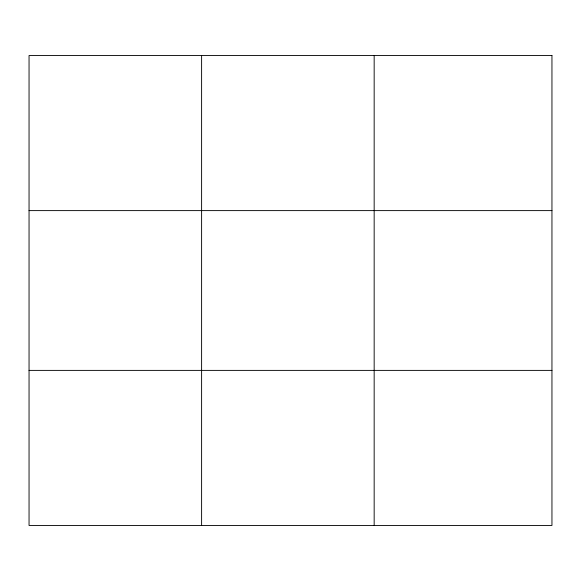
<?xml version="1.0" encoding="UTF-8"?>
<svg xmlns="http://www.w3.org/2000/svg" width="581" height="581" viewBox="0 0 581 581"><rect width="100%" height="100%" fill="white"/><g stroke="black" fill="none" stroke-linecap="round" stroke-linejoin="round"><path stroke-width="0.87" d="M201.607 55.544L201.607 525.456M374.164 55.544L374.164 525.456M29.05 210.612L551.95 210.612M29.05 370.387L551.95 370.387M551.95 55.544L551.95 525.456L29.05 525.456L29.05 55.544L551.95 55.544"/></g></svg>
